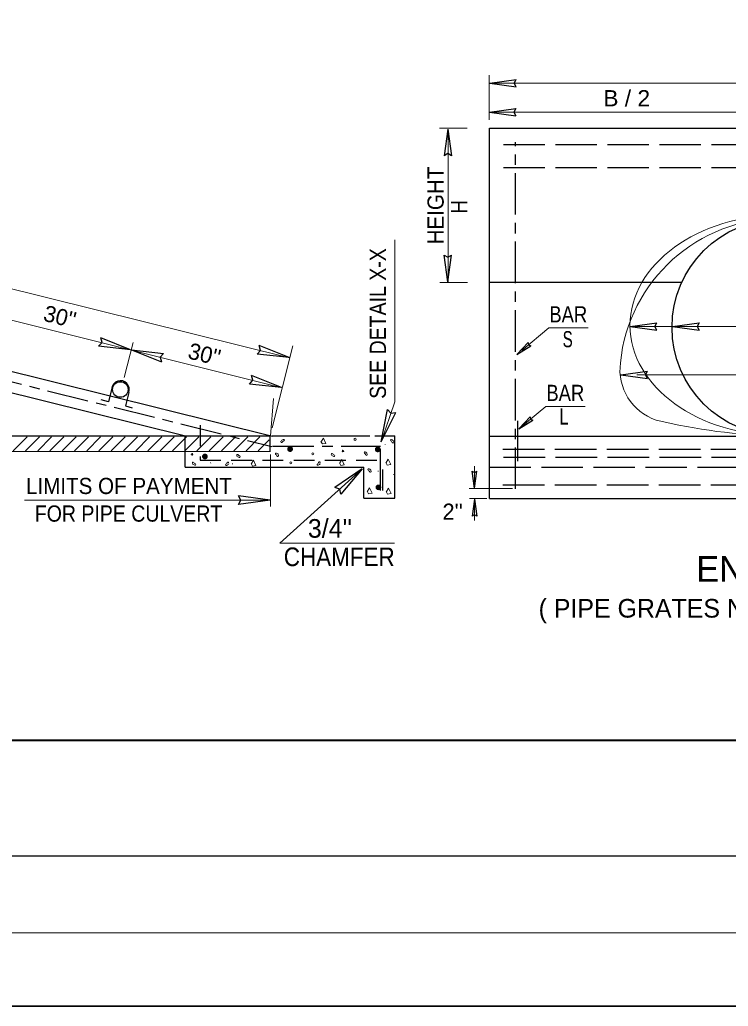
# Model space of a CAD drawing. Extents: x -48 to 552, y -178 to 186.
# Drawn here: x 308 to 354, y -178 to -113.9 of the extents above; entities that cross this region are included whole.
import ezdxf

# ---------------------------------------------------------------- set-up
doc = ezdxf.new("R2010")
doc.units = 0
doc.header["$LTSCALE"] = 0.45
for name, pattern in [('LONG_DASH_SHORT_DASH', [9.9, 6, -1.2, 1.5, -1.2]), ('LONG_DASHED', [7.5, 6, -1.5]), ('MEDIUM_DASHED', [4.5, 3, -1.5])]:
    doc.linetypes.add(name, pattern=pattern)
for name, color, linetype, lineweight in [('1', 7, 'Continuous', 25), ('14', 7, 'Continuous', 35), ('15', 7, 'Continuous', 13)]:
    doc.layers.add(name, color=color, linetype=linetype, lineweight=lineweight)

msp = doc.modelspace()

# ---------------------------------------------------------------- hatches: boundary and pattern name
at = {"layer": '1'}
for points in [[(319.866, -142.2785, 1), (320.1673, -142.2785, 1)], [(325.6972, -141.7971, 1), (325.3958, -141.7971, 1)], [(331.3888, -141.8172, 1), (331.0874, -141.8172, 1)], [(331.429, -144.2839, 1), (331.1277, -144.2839, 1)]]:
    msp.add_hatch(color=256, dxfattribs=at).paths.add_polyline_path(points)

# ---------------------------------------------------------------- linework, layer by layer
at = {"layer": '1', "lineweight": 13}
for p, q in [((245.7768, -116.0425), (325.5157, -135.8689)), ((338.4614, -120.4192), (338.4614, -117.52)), ((338.4614, -118.0288), (376.3777, -118.0288)), ((338.4614, -119.9056), (357.3735, -119.9056)), ((335.2474, -120.9479), (337.0464, -120.9479)), ((335.8156, -130.9847), (335.8156, -121.1181)), ((335.2727, -130.9821), (337.0712, -130.9821)), ((305.4295, -132.9193), (315.2612, -135.3642)), ((355.5274, -133.8448), (347.872, -133.8448)), ((314.7812, -137.1589), (315.3499, -134.8731)), ((324.3893, -140.4239), (325.7143, -135.0964)), ((315.3418, -135.3893), (325.0383, -137.8154)), ((348.0503, -136.9792), (355.4128, -136.9792)), ((324.2822, -140.9358), (324.4731, -138.5121)), ((307.5706, -141.9077), (308.4749, -141.0021)), ((308.3653, -141.9077), (309.2706, -141.0021)), ((309.1614, -141.9077), (310.0662, -141.0021)), ((309.957, -141.9077), (310.8616, -141.0021)), ((310.7523, -141.9077), (311.6574, -141.0021)), ((311.5478, -141.9077), (312.4524, -141.0021)), ((312.3437, -141.9077), (313.2485, -141.0021)), ((313.1385, -141.9077), (314.0437, -141.0021)), ((313.9341, -141.9077), (314.8391, -141.0021)), ((314.7297, -141.9077), (315.6345, -141.0021)), ((315.5256, -141.9077), (316.4307, -141.0021)), ((316.321, -141.9077), (317.226, -141.0021)), ((317.1162, -141.9077), (318.0212, -141.0021)), ((317.9114, -141.9077), (318.8164, -141.0021)), ((318.7072, -141.9077), (319.6124, -141.0021)), ((319.5027, -141.9077), (320.4078, -141.0021)), ((320.2977, -141.9077), (321.2032, -141.0021)), ((321.0941, -141.9077), (321.9985, -141.0021)), ((321.8889, -141.9077), (322.7939, -141.0021)), ((322.6849, -141.9077), (323.5899, -141.0021)), ((323.4802, -141.9077), (324.1848, -141.2035)), ((331.7216, -141.5296), (331.7158, -141.4993)), ((230.0527, -141.9531), (324.2668, -141.9531)), ((324.286, -145.5325), (324.286, -142.1546)), ((337.5185, -144.3629), (337.5185, -142.8975)), ((337.1627, -144.3629), (339.9795, -144.3629)), ((308.3152, -145.1125), (324.1123, -145.1125)), ((337.1827, -144.9998), (338.3085, -144.9998)), ((337.5185, -146.445), (337.5185, -144.9998)), ((187.0174, -173.215), (546.9907, -173.215))]:
    msp.add_line(p, q, dxfattribs=at)
at = {"layer": '1'}
for p, q in [((338.5072, -118.0258), (340.2318, -117.7885)), ((338.5072, -118.0258), (340.2318, -118.2629)), ((338.482, -119.906), (340.2066, -119.6692)), ((338.482, -119.906), (340.2066, -120.1433)), ((335.7895, -121.0171), (335.5528, -122.7427)), ((335.7895, -121.0171), (336.027, -122.7427)), ((338.4832, -120.9506), (376.3768, -120.9506)), ((338.4832, -144.9979), (338.4832, -120.9506)), ((335.791, -130.9322), (335.5541, -129.2072)), ((335.791, -130.9322), (336.0283, -129.2072)), ((278.0424, -130.8156), (318.7585, -140.9406)), ((350.9627, -130.9847), (338.4832, -130.9847)), ((347.6223, -133.8425), (349.3466, -133.6054)), ((347.6223, -133.8425), (349.3466, -134.0796)), ((350.3789, -133.8364), (352.1035, -133.5996)), ((350.3789, -133.8364), (352.1035, -134.0737)), ((297.0556, -134.1521), (324.3999, -140.951)), ((315.1928, -135.3418), (313.2541, -134.5662)), ((315.1928, -135.3418), (313.1168, -135.1185)), ((325.4832, -135.85), (323.5431, -135.0752)), ((340.272, -135.6635), (340.9957, -134.8696)), ((340.272, -135.6635), (341.1832, -135.0942)), ((315.2557, -135.3621), (317.3322, -135.5864)), ((315.2557, -135.3621), (317.1952, -136.1377)), ((325.4832, -135.85), (323.4068, -135.6273)), ((324.9822, -137.7962), (323.0424, -137.0213)), ((347.0264, -136.9723), (348.7507, -136.7352)), ((347.0264, -136.9723), (348.7507, -137.2093)), ((324.9822, -137.7962), (322.9053, -137.5725)), ((331.4535, -141.331), (331.8685, -139.2227)), ((331.4535, -141.331), (332.4218, -139.4127)), ((340.3977, -140.4913), (341.1214, -139.6972)), ((340.3977, -140.4913), (341.3089, -139.9218)), ((230.0527, -140.9406), (324.2637, -140.9406)), ((318.7427, -142.9658), (318.7427, -140.9406)), ((324.256, -141.9531), (324.256, -140.9406)), ((324.3927, -140.9406), (330.7281, -140.9406)), ((331.0462, -140.9406), (332.3556, -140.9406)), ((332.3556, -144.9906), (332.3556, -140.9406)), ((338.4832, -140.9564), (376.3768, -140.9564)), ((318.7427, -142.9658), (330.3303, -142.9658)), ((330.2297, -143.0898), (328.4514, -144.2958)), ((330.2297, -143.0898), (328.8427, -144.7308)), ((330.3303, -144.9906), (330.3303, -142.9658)), ((337.5187, -144.3367), (337.3662, -143.2256)), ((337.5187, -144.3367), (337.6714, -143.2256)), ((324.2591, -145.1122), (322.1902, -144.8275)), ((324.2591, -145.1122), (322.1902, -145.3958)), ((330.3303, -144.9906), (332.3556, -144.9906)), ((337.5178, -145.0521), (337.3652, -146.1631)), ((337.5178, -145.0521), (337.6703, -146.1631)), ((338.4832, -144.9979), (376.3768, -144.9979)), ((202.0166, -168.215), (546.9907, -168.215))]:
    msp.add_line(p, q, dxfattribs=at)
at = {"layer": '1', "linetype": 'LONG_DASHED'}
for p, q in [((339.3939, -122.0147), (375.5972, -122.0147)), ((339.3939, -123.5052), (375.5972, -123.5052)), ((339.3662, -141.7972), (375.4745, -141.7972)), ((339.4024, -142.3154), (375.3656, -142.3154)), ((338.4832, -142.9735), (376.3768, -142.9735)), ((339.362, -144.1285), (375.5172, -144.1285))]:
    msp.add_line(p, q, dxfattribs=at)
at = {"layer": '1', "linetype": 'LONG_DASH_SHORT_DASH'}
for p, q in [((340.182, -144.39), (340.182, -121.8668)), ((296.8345, -134.7827), (324.3522, -141.6242)), ((340.3328, -142.5896), (340.3328, -139.9706)), ((324.3974, -141.6154), (331.4216, -141.6154)), ((331.4216, -144.4806), (331.4216, -141.6154))]:
    msp.add_line(p, q, dxfattribs=at)
at = {"layer": '1', "linetype": 'MEDIUM_DASHED'}
msp.add_line((331.577, -144.4806), (331.577, -142.5135), dxfattribs=at)
at = {"layer": '1', "lineweight": 40}
msp.add_line((217.0149, -160.7158), (541.9907, -160.7158), dxfattribs=at)
at = {"layer": '1', "lineweight": 35}
msp.add_lwpolyline([(551.9937, 92.1869), (182.2495, 92.1869), (182.2495, -177.99), (551.9937, -177.99)], close=True, dxfattribs=at)
at = {"layer": '1'}
for points in [[(340.2318, -118.2629), (340.0987, -118.0229), (340.2318, -117.7885)], [(340.2066, -119.6692), (340.0732, -119.9092), (340.2066, -120.1433)], [(336.027, -122.7427), (335.7866, -122.6088), (335.5528, -122.7427)], [(335.5541, -129.2072), (335.7937, -129.3408), (336.0283, -129.2072)], [(349.3466, -134.0796), (349.2139, -133.8404), (349.3466, -133.6054)], [(352.1035, -133.5996), (351.9706, -133.8396), (352.1035, -134.0737)], [(313.1168, -135.1185), (313.341, -134.8781), (313.2541, -134.5662)], [(323.4068, -135.6273), (323.631, -135.3864), (323.5431, -135.0752)], [(340.9957, -134.8696), (341.0272, -135.0358), (341.1832, -135.0942)], [(317.3322, -135.5864), (317.1074, -135.826), (317.1952, -136.1377)], [(322.9053, -137.5725), (323.1306, -137.3321), (323.0424, -137.0213)], [(348.7507, -137.2093), (348.6181, -136.9702), (348.7507, -136.7352)], [(313.9781, -137.8498), (313.7652, -138.7217), (313.291, -138.6052)], [(315.076, -138.1168), (314.8623, -138.996), (315.3006, -139.1171)], [(331.8685, -139.2227), (332.0945, -139.4743), (332.4218, -139.4127)], [(341.1214, -139.6972), (341.1528, -139.8635), (341.3089, -139.9218)], [(337.3662, -143.2256), (337.5206, -143.3117), (337.6714, -143.2256)], [(328.8427, -144.7308), (328.7674, -144.4008), (328.4514, -144.2958)], [(322.1902, -145.3958), (322.3502, -145.1087), (322.1902, -144.8275)], [(337.6703, -146.1631), (337.5162, -146.0775), (337.3652, -146.1631)]]:
    msp.add_lwpolyline(points, dxfattribs=at)
at = {"layer": '1', "lineweight": 13}
for points in [[(331.4524, -141.331), (332.3487, -138.7218), (332.3487, -128.2043)], [(340.5903, -135.3868), (342.3489, -133.9202), (344.8891, -133.9202)], [(340.3972, -140.491), (342.1558, -139.0243), (344.696, -139.0243)], [(324.9627, -141.2396), (325.0157, -141.2138), (325.0598, -141.1877), (325.1035, -141.1783), (325.1474, -141.1783), (325.1732, -141.2225), (325.1474, -141.2656), (325.1035, -141.275), (325.0682, -141.3104), (325.042, -141.3454), (325.0066, -141.3717), (324.9627, -141.3717), (324.9456, -141.3272), (324.9539, -141.2837)], [(327.5489, -141.3385), (327.7074, -141.0783), (327.8662, -141.4297), (327.6399, -141.4621), (327.5689, -141.3433)], [(332.2716, -141.2775), (332.2264, -141.2404), (332.1887, -141.2046), (332.1489, -141.1867), (332.1052, -141.1771), (332.0706, -141.2142), (332.0864, -141.2631), (332.127, -141.2812), (332.1535, -141.3222), (332.1727, -141.3627), (332.2003, -141.396), (332.2435, -141.4054), (332.2699, -141.3668), (332.2716, -141.3221)], [(332.2716, -141.3204), (332.2706, -141.2781), (332.2699, -141.2767)], [(322.1003, -142.2738), (322.1531, -142.3), (322.1972, -142.3262), (322.2407, -142.3346), (322.2849, -142.3346), (322.311, -142.2908), (322.2849, -142.2468), (322.2407, -142.2383), (322.2053, -142.2029), (322.1793, -142.1677), (322.1439, -142.1418), (322.1003, -142.1418), (322.0822, -142.1854), (322.0916, -142.2292)], [(324.791, -142.155), (324.7453, -142.1175), (324.7082, -142.0821), (324.6674, -142.0637), (324.6245, -142.0543), (324.5897, -142.0917), (324.6053, -142.1406), (324.6464, -142.1587), (324.6728, -142.2002), (324.691, -142.2406), (324.7197, -142.2739), (324.7627, -142.2831), (324.7885, -142.2447), (324.7899, -142.2002)], [(328.2406, -142.2148), (328.2931, -142.241), (328.337, -142.2671), (328.3807, -142.2768), (328.4245, -142.2768), (328.4512, -142.2329), (328.4245, -142.1883), (328.3807, -142.18), (328.3453, -142.1442), (328.3191, -142.1097), (328.2841, -142.0831), (328.2406, -142.0831), (328.2227, -142.1271), (328.2318, -142.1706)], [(330.5518, -142.0768), (330.5057, -142.0397), (330.4687, -142.0043), (330.4277, -141.9867), (330.3853, -141.9768), (330.3506, -142.0139), (330.3664, -142.0625), (330.4074, -142.0806), (330.4339, -142.1221), (330.4522, -142.1627), (330.4799, -142.1958), (330.5235, -142.2047), (330.5499, -142.1668), (330.551, -142.1218)], [(319.2214, -142.7777), (319.2737, -142.8043), (319.3181, -142.8308), (319.3616, -142.8393), (319.4053, -142.8393), (319.4318, -142.7958), (319.4053, -142.7518), (319.3616, -142.7429), (319.3268, -142.7081), (319.2999, -142.6727), (319.2649, -142.6464), (319.2214, -142.6464), (319.2041, -142.6902), (319.212, -142.7346)], [(320.3878, -142.6771), (320.3977, -142.7181), (320.3997, -142.7193)], [(321.5603, -142.7687), (321.5147, -142.806), (321.4781, -142.8414), (321.4368, -142.86), (321.3941, -142.8696), (321.3587, -142.8321), (321.3752, -142.7837), (321.416, -142.765), (321.4431, -142.7229), (321.4607, -142.6827), (321.4895, -142.6497), (321.5316, -142.64), (321.5582, -142.6793), (321.5598, -142.7237)], [(321.8168, -142.7254), (321.8152, -142.7679), (321.8145, -142.7696)], [(323.0157, -142.7763), (323.1739, -142.5171), (323.3335, -142.8679), (323.1072, -142.9008), (323.0356, -142.7818)], [(327.4953, -142.7537), (327.4497, -142.7908), (327.4122, -142.8258), (327.3724, -142.8443), (327.3289, -142.8535), (327.2941, -142.8168), (327.3099, -142.7683), (327.351, -142.7498), (327.3778, -142.7085), (327.3962, -142.6679), (327.4243, -142.6352), (327.467, -142.625), (327.4939, -142.6637), (327.4953, -142.7092)], [(327.4762, -142.6106), (327.4747, -142.6527), (327.4741, -142.6543)], [(328.7502, -142.7362), (328.9081, -142.4764), (329.067, -142.8272), (328.841, -142.86), (328.7693, -142.7408)], [(331.7616, -142.7164), (331.9203, -142.4575), (332.0789, -142.8083), (331.8528, -142.841), (331.7812, -142.7212)], [(330.2308, -143.0902), (324.8843, -147.8989), (332.3314, -147.8989)], [(330.8023, -143.1789), (330.7562, -143.1421), (330.7191, -143.1062), (330.6782, -143.0885), (330.6357, -143.0789), (330.6003, -143.1158), (330.6166, -143.165), (330.6577, -143.1831), (330.6843, -143.2243), (330.7022, -143.265), (330.7306, -143.2981), (330.7735, -143.3075), (330.8006, -143.2692), (330.8012, -143.2243)], [(331.2747, -143.2589), (331.2731, -143.2164), (331.2722, -143.215)], [(332.2912, -143.4702), (332.2902, -143.4277), (332.2885, -143.4264)], [(330.5531, -144.5785), (330.7112, -144.3187), (330.8703, -144.67), (330.6445, -144.7021), (330.5728, -144.5833)], [(331.781, -144.5975), (331.9389, -144.3377), (332.0987, -144.6887), (331.872, -144.7212), (331.8006, -144.6022)]]:
    msp.add_lwpolyline(points, dxfattribs=at)
at = {"layer": '1', "linetype": 'MEDIUM_DASHED'}
msp.add_lwpolyline([(319.7057, -140.2527), (319.7057, -142.5288), (331.577, -142.5135)], dxfattribs=at)
at = {"layer": '1'}
for centre, radius in [((357.3882, -133.8905), 7.0445), ((314.5284, -137.9283), 0.5062)]:
    msp.add_circle(centre, radius, dxfattribs=at)
at = {"layer": '1', "lineweight": 13}
for centre, radius in [((329.7642, -141.1643), 0.0673), ((319.1814, -142.1422), 0.0542), ((327.0223, -142.1051), 0.0673), ((328.9783, -141.9242), 0.0542), ((325.593, -142.6859), 0.0673)]:
    msp.add_circle(centre, radius, dxfattribs=at)
at = {"layer": '1', "linetype": 'LONG_DASHED', "lineweight": 13}
for centre in [(320.0167, -142.2785), (325.5465, -141.7971), (331.2381, -141.8172), (331.2783, -144.2839)]:
    msp.add_circle(centre, 0.1507, dxfattribs=at)
at = {"layer": '1', "lineweight": 13}
msp.add_arc((350.3949, -136.6505), 3.4357, 172.33114, 251.64211, dxfattribs=at)
at = {"layer": '1'}
msp.add_arc((314.5414, -137.9236), 0.5685, 340.12749, 171.82111, dxfattribs=at)
at = {"layer": '1', "lineweight": 13}
msp.add_ellipse((357.498, -133.7556), major_axis=(9.8887, 0.0208), ratio=0.726476, dxfattribs=at)
at = {"layer": '15'}
msp.add_arc((357.381, -137.2483), 10.4472, 5.71151, 174.19512, dxfattribs=at)
msp.add_ellipse((357.8743, -104.7792), major_axis=(0, 36.1651), ratio=0.997664, start_param=2.9020189, end_param=3.3459848, dxfattribs=at)

# ---------------------------------------------------------------- texts
at = {"layer": '1'}
for s, height, width, p in [(' B / 2', 1.052, 1.05, (345.4689, -119.5337)), ('BAR', 1.052, 0.85, (342.3764, -133.5717)), ('S', 1.052, 0.7, (343.2377, -135.1848)), ('BAR', 1.052, 0.85, (342.1832, -138.6758)), ('L', 1.052, 0.75, (343.0253, -140.206)), ('LIMITS OF PAYMENT', 1.052, 0.95, (308.4045, -144.7188)), ('FOR PIPE CULVERT', 1.052, 0.9, (308.9749, -146.5122)), ('CHAMFER', 1.21, 0.9, (325.1387, -149.4021))]:
    msp.add_text(s, height=height, dxfattribs=dict(at, width=width)).set_placement(p)
for s, width, p in [('HEIGHT ', 0.95, (335.5174, -128.5031)), ('H', 0.85, (337.0481, -126.4912)), ('SEE DETAIL X-X', 0.9, (331.7695, -138.5317))]:
    msp.add_text(s, height=1.052, rotation=90, dxfattribs=dict(at, width=width)).set_placement(p)
for p in [(309.4656, -133.4512), (318.8481, -135.8939)]:
    msp.add_text("30''", height=1.052, rotation=346.08, dxfattribs=at).set_placement(p)
for s, height, p in [("2''", 1.052, (335.4412, -146.39)), (" 3/4''", 1.21, (326.2524, -147.555)), ('( PIPE GRATES NOT SHOWN THIS VIEW )', 1.21, (341.6778, -152.7443))]:
    msp.add_text(s, height=height, dxfattribs=at).set_placement(p)
at = {"layer": '14'}
msp.add_text('END VIEW', height=1.666, dxfattribs=at).set_placement((351.9139, -150.4142))

doc.saveas('drawing.dxf')
